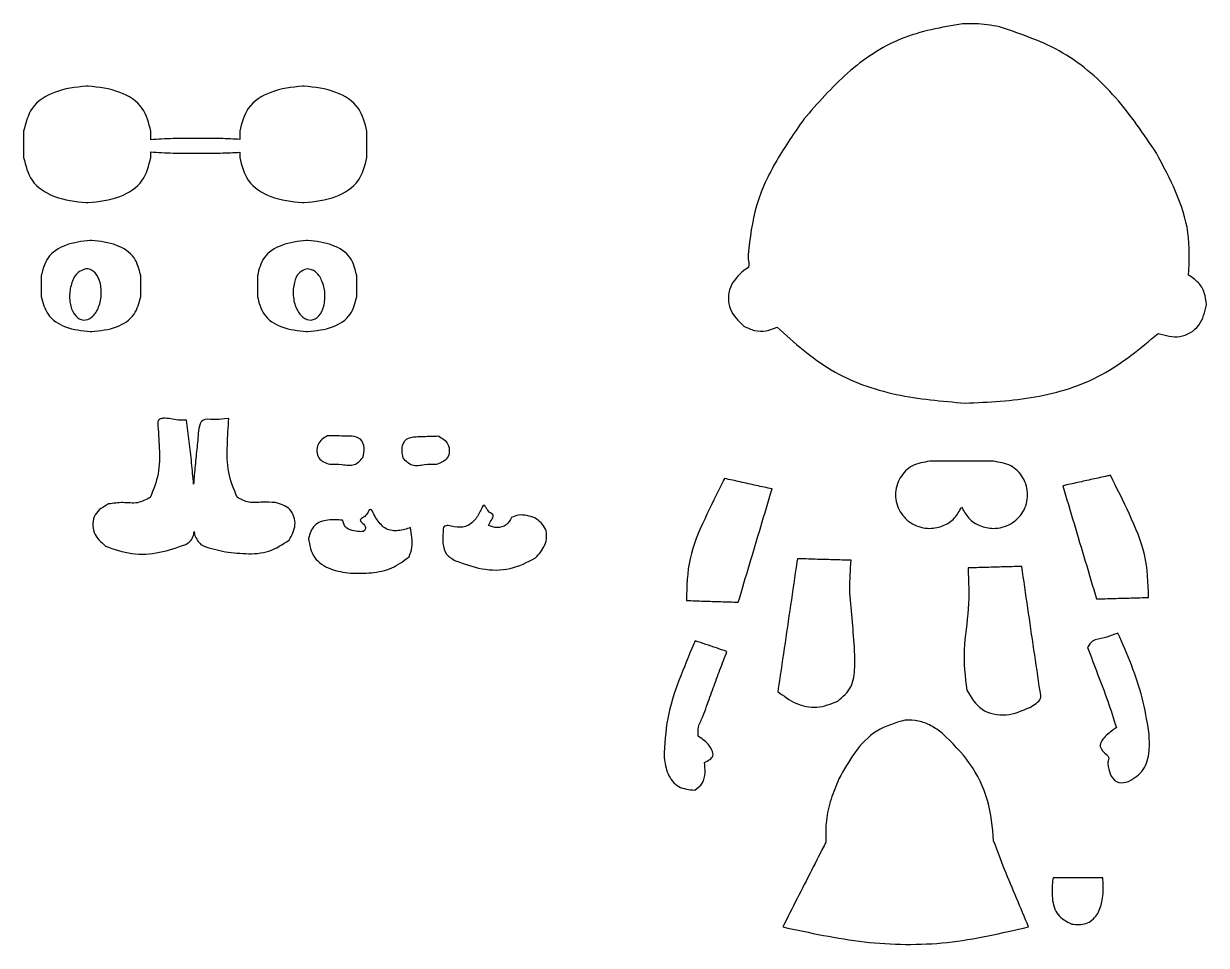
# Model space of a CAD drawing. Extents: x 10 to 590, y 56 to 798.
# Drawn here: x 63.9 to 563.3, y 56 to 445.2 of the extents above; entities that cross this region are included whole.
import ezdxf

# ---------------------------------------------------------------- set-up
doc = ezdxf.new("R2010")
doc.units = 0
doc.layers.add('Layer_1', color=7, linetype='CONTINUOUS')

msp = doc.modelspace()

# ---------------------------------------------------------------- linework, layer by layer
at = {"layer": 'Layer_1', "color": 7}
for points in [[(460.416453, 445.09206), (460.416493, 445.09206)], [(91.126429, 418.741828), (90.301429, 418.741828), (90.301429, 418.741828)], [(182.401437, 418.741828), (181.576437, 418.741828)], [(63.876429, 399.766828), (63.876429, 388.616828)], [(117.551437, 396.166828), (117.551437, 399.766828)], [(155.151437, 399.766828), (155.151437, 396.291828)], [(208.826437, 388.616828), (208.826437, 399.766828)], [(142.326437, 396.691828), (132.401437, 396.691828)], [(117.551437, 388.616828), (117.551437, 391.016828)], [(132.401437, 390.491828), (142.326437, 390.491828)], [(155.151437, 390.891828), (155.151437, 388.616828)], [(90.301429, 369.616828), (91.126429, 369.616828)], [(181.576437, 369.616828), (182.401437, 369.616828)], [(92.642677, 353.590796), (92.017677, 353.590796), (92.017677, 353.590796)], [(183.917685, 353.590796), (183.292685, 353.590796), (183.292685, 353.590796)], [(90.142677, 341.665796), (90.142677, 341.665796)], [(183.542685, 341.665796), (183.542685, 341.665796)], [(71.342673, 338.740796), (71.342673, 330.015796)], [(113.317685, 330.015796), (113.317685, 338.740796)], [(162.617685, 338.740796), (162.617685, 330.015796)], [(204.592685, 330.015796), (204.592685, 338.740796)], [(92.017677, 315.165796), (92.642677, 315.165796)], [(183.292685, 315.165796), (183.917685, 315.165796)], [(120.486461, 276.945628), (120.511421, 276.670628)], [(123.686421, 278.570628), (123.686461, 278.570628)], [(150.486421, 278.520628), (148.636421, 278.370628)], [(192.134205, 271.152068), (192.134205, 271.152068)], [(239.076469, 271.0885), (239.076469, 271.0885)], [(473.410061, 260.400444), (446.541125, 260.400444)], [(359.819261, 253.14598), (359.467893, 252.427276), (359.269261, 252.02098), (359.269261, 252.02098)], [(522.843909, 254.487228), (522.062597, 254.31534), (521.593909, 254.212228), (521.593909, 254.212228)], [(257.000453, 239.813804), (257.000453, 239.813772)], [(208.904253, 238.297524), (208.904253, 238.297524)], [(390.627901, 219.269836), (390.516709, 218.477604), (390.427901, 217.844836), (390.427901, 217.844836)], [(485.386541, 216.037348), (484.587037, 216.009268), (483.961541, 215.987348), (483.961541, 215.987348)], [(526.017645, 187.844956), (525.257325, 187.596124), (524.642645, 187.394956), (524.642645, 187.394956)], [(347.489309, 184.612468), (347.154061, 183.8861), (346.889309, 183.312468), (346.889309, 183.312468)], [(436.099101, 151.156324), (436.099101, 151.156364)], [(498.586421, 84.597612), (498.485421, 83.804012), (498.411421, 83.222612), (498.411421, 83.222612)]]:
    msp.add_lwpolyline(points, dxfattribs=at)
for points, knots in [([(460.416493, 445.09206), (451.546906, 443.570862), (433.772812, 440.522478), (410.973639, 425.04504), (399.213601, 411.552656), (393.332421, 404.805132)], [0, 0, 0, 0, 26.735076, 53.575413, 80.426351, 80.426351, 80.426351, 80.426351]), ([(475.966453, 443.86706), (474.255235, 444.165991), (470.833651, 444.763703), (465.629488, 445.188899), (462.154866, 445.124353), (460.416453, 445.09206)], [0, 0, 0, 0, 5.209972, 10.417349, 15.631343, 15.631343, 15.631343, 15.631343]), ([(542.291453, 390.46706), (536.860685, 398.531736), (526.004424, 414.653258), (503.711306, 434.474346), (485.201093, 440.740774), (475.966453, 443.86706)], [0, 0, 0, 0, 29.158982, 58.289656, 87.291778, 87.291778, 87.291778, 87.291778]), ([(90.301429, 418.741828), (85.788659, 418.270683), (77.408401, 417.395763), (66.512529, 410.502861), (64.71658, 403.188507), (63.876429, 399.766828)], [0, 0, 0, 0, 13.603189, 25.261262, 35.508764, 35.508764, 35.508764, 35.508764]), ([(117.551437, 399.766828), (116.711284, 403.188507), (114.91533, 410.502863), (104.019455, 417.39576), (95.639196, 418.270682), (91.126429, 418.741828)], [0, 0, 0, 0, 10.247503, 21.905583, 35.508767, 35.508767, 35.508767, 35.508767]), ([(181.576437, 418.741828), (177.063667, 418.270683), (168.683408, 417.395763), (157.787536, 410.502861), (155.991587, 403.188507), (155.151437, 399.766828)], [0, 0, 0, 0, 13.60319, 25.261263, 35.508764, 35.508764, 35.508764, 35.508764]), ([(208.826437, 399.766828), (207.986284, 403.188507), (206.190333, 410.502862), (195.294461, 417.395761), (186.914203, 418.270683), (182.401437, 418.741828)], [0, 0, 0, 0, 10.247503, 21.905579, 35.508762, 35.508762, 35.508762, 35.508762]), ([(393.332421, 404.805132), (389.36368, 399.100064), (381.419039, 387.679635), (372.303734, 368.579242), (370.627656, 354.694135), (369.791485, 347.76706)], [0, 0, 0, 0, 20.863933, 41.765512, 62.574103, 62.574103, 62.574103, 62.574103]), ([(132.401437, 396.691828), (130.613131, 396.679834), (127.162957, 396.656695), (122.210469, 396.488597), (119.051944, 396.270458), (117.551437, 396.166828)], [0, 0, 0, 0, 5.364954, 10.350588, 14.862591, 14.862591, 14.862591, 14.862591]), ([(155.151437, 396.291828), (153.826301, 396.36901), (151.074272, 396.5293), (146.797973, 396.663849), (143.847567, 396.68231), (142.326437, 396.691828)], [0, 0, 0, 0, 3.982036, 8.269852, 12.833232, 12.833232, 12.833232, 12.833232]), ([(117.551437, 391.016828), (119.051943, 390.913196), (122.210464, 390.695054), (127.162952, 390.526959), (130.613126, 390.503821), (132.401437, 390.491828)], [0, 0, 0, 0, 4.512001, 9.497623, 14.862591, 14.862591, 14.862591, 14.862591]), ([(142.326437, 390.491828), (143.847567, 390.501346), (146.797973, 390.519807), (151.074272, 390.654356), (153.826301, 390.814646), (155.151437, 390.891828)], [0, 0, 0, 0, 4.56338, 8.851196, 12.833232, 12.833232, 12.833232, 12.833232]), ([(555.816453, 339.01706), (556.114595, 345.05006), (556.712958, 357.158079), (550.73602, 374.529322), (545.104157, 385.158541), (542.291453, 390.46706)], [0, 0, 0, 0, 17.968637, 36.062418, 54.114771, 54.114771, 54.114771, 54.114771]), ([(63.876429, 388.616828), (64.716691, 385.193433), (66.512885, 377.875369), (77.404679, 370.967998), (85.78805, 370.089687), (90.301429, 369.616828)], [0, 0, 0, 0, 10.253567, 21.918665, 35.523086, 35.523086, 35.523086, 35.523086]), ([(91.126429, 369.616828), (95.639805, 370.089688), (104.023176, 370.968001), (114.914974, 377.875367), (116.711173, 385.193432), (117.551437, 388.616828)], [0, 0, 0, 0, 13.604417, 25.26952, 35.52309, 35.52309, 35.52309, 35.52309]), ([(155.151437, 388.616828), (155.991698, 385.193433), (157.787892, 377.875369), (168.679687, 370.967998), (177.063058, 370.089687), (181.576437, 369.616828)], [0, 0, 0, 0, 10.253567, 21.918665, 35.523087, 35.523087, 35.523087, 35.523087]), ([(182.401437, 369.616828), (186.914813, 370.089687), (195.298182, 370.968), (206.189976, 377.875368), (207.986174, 385.193432), (208.826437, 388.616828)], [0, 0, 0, 0, 13.604414, 25.269515, 35.523084, 35.523084, 35.523084, 35.523084]), ([(92.017677, 353.590796), (88.48786, 353.221215), (81.931145, 352.53471), (73.40815, 347.13999), (72.00086, 341.417293), (71.342673, 338.740796)], [0, 0, 0, 0, 10.640415, 19.764816, 27.78183, 27.78183, 27.78183, 27.78183]), ([(113.317685, 338.740796), (112.659496, 341.417293), (111.252203, 347.139992), (102.729205, 352.534708), (96.172491, 353.221214), (92.642677, 353.590796)], [0, 0, 0, 0, 8.017016, 17.141422, 27.781831, 27.781831, 27.781831, 27.781831]), ([(183.292685, 353.590796), (179.762868, 353.221215), (173.206154, 352.53471), (164.68316, 347.13999), (163.275871, 341.417293), (162.617685, 338.740796)], [0, 0, 0, 0, 10.640414, 19.764814, 27.781828, 27.781828, 27.781828, 27.781828]), ([(204.592685, 338.740796), (203.934497, 341.417293), (202.527205, 347.139991), (194.004211, 352.534708), (187.447498, 353.221214), (183.917685, 353.590796)], [0, 0, 0, 0, 8.017015, 17.141418, 27.781825, 27.781825, 27.781825, 27.781825]), ([(369.791485, 347.76706), (369.809849, 346.874618), (369.84503, 345.164922), (370.521305, 342.243966), (368.857314, 341.420696), (368.041485, 341.01706)], [0, 0, 0, 0, 2.762027, 5.291354, 7.724261, 7.724261, 7.724261, 7.724261]), ([(90.142677, 341.665796), (90.217543, 341.67093), (90.366775, 341.681163), (90.592151, 341.679838), (91.968779, 341.608633), (94.635527, 339.942608), (96.496577, 335.585157), (96.910221, 330.295444), (95.673621, 325.137517), (93.159168, 321.137302), (89.066077, 319.4111), (85.294806, 321.767794), (83.440889, 326.116241), (83.03158, 331.32307), (84.189666, 336.241472), (86.452954, 340.327179), (89.002662, 341.252203), (90.142677, 341.665796)], [0, 0, 0, 0, 0.225053, 0.4486, 0.67569, 4.357431, 8.93054, 14.484762, 20.032143, 24.593213, 28.270885, 31.952626, 36.525735, 42.079957, 47.311043, 51.68731, 55.226384, 55.226384, 55.226384, 55.226384]), ([(183.542685, 341.665796), (184.786564, 341.393076), (187.572946, 340.782163), (190.124344, 336.495533), (191.360303, 331.434405), (190.944871, 326.115536), (189.090549, 321.767729), (185.317144, 319.410491), (181.220371, 321.138779), (178.692558, 325.128939), (177.446481, 330.317253), (177.872039, 335.508832), (179.702756, 340.153366), (182.358291, 341.1993), (183.542685, 341.665796)], [0, 0, 0, 0, 3.683795, 8.251972, 13.800919, 19.355141, 23.92825, 27.609991, 31.293786, 35.861964, 41.410911, 46.965132, 51.538241, 55.219983, 55.219983, 55.219983, 55.219983]), ([(368.041485, 341.01706), (365.76293, 338.838721), (361.207013, 334.483183), (361.186113, 323.973303), (365.772395, 319.63638), (368.066445, 317.46706)], [0, 0, 0, 0, 9.18116, 18.357513, 27.541142, 27.541142, 27.541142, 27.541142]), ([(563.341453, 326.51706), (563.176113, 328.222187), (562.845638, 331.63035), (560.103133, 336.194537), (557.245102, 338.076379), (555.816453, 339.01706)], [0, 0, 0, 0, 5.099172, 10.192088, 15.2824, 15.2824, 15.2824, 15.2824]), ([(71.342673, 330.015796), (72.00086, 327.339299), (73.40815, 321.616601), (81.931145, 316.221881), (88.48786, 315.535377), (92.017677, 315.165796)], [0, 0, 0, 0, 8.017014, 17.141415, 27.78183, 27.78183, 27.78183, 27.78183]), ([(92.642677, 315.165796), (96.172491, 315.535377), (102.729205, 316.221884), (111.252203, 321.6166), (112.659496, 327.339299), (113.317685, 330.015796)], [0, 0, 0, 0, 10.640409, 19.764815, 27.781831, 27.781831, 27.781831, 27.781831]), ([(162.617685, 330.015796), (163.275871, 327.339299), (164.68316, 321.616602), (173.206154, 316.221881), (179.762868, 315.535376), (183.292685, 315.165796)], [0, 0, 0, 0, 8.017014, 17.141414, 27.781828, 27.781828, 27.781828, 27.781828]), ([(183.917685, 315.165796), (187.447498, 315.535377), (194.004211, 316.221883), (202.527205, 321.616601), (203.934497, 327.339299), (204.592685, 330.015796)], [0, 0, 0, 0, 10.640407, 19.76481, 27.781825, 27.781825, 27.781825, 27.781825]), ([(543.041453, 314.41706), (546.095676, 313.529464), (552.201694, 311.75498), (561.320865, 317.192382), (562.667645, 323.407549), (563.341453, 326.51706)], [0, 0, 0, 0, 9.249139, 18.49092, 27.744172, 27.744172, 27.744172, 27.744172]), ([(368.066445, 317.46706), (369.53301, 316.749657), (372.467271, 315.314297), (377.528004, 315.175651), (380.538002, 316.437025), (382.041445, 317.06706)], [0, 0, 0, 0, 4.862143, 9.728036, 14.583881, 14.583881, 14.583881, 14.583881]), ([(382.041445, 317.06706), (389.318783, 310.50011), (403.913387, 297.330182), (432.237977, 287.399176), (451.737947, 285.786418), (461.491357, 284.979756)], [0, 0, 0, 0, 29.165578, 58.491174, 87.837379, 87.837379, 87.837379, 87.837379]), ([(461.491357, 284.979756), (471.387726, 285.418231), (491.163812, 286.294443), (520.166885, 295.302284), (535.427236, 308.054359), (543.041453, 314.41706)], [0, 0, 0, 0, 29.701077, 59.352178, 88.879501, 88.879501, 88.879501, 88.879501]), ([(120.511421, 276.670628), (120.764117, 273.107833), (121.270505, 265.968228), (121.332992, 255.1053), (118.658888, 248.441287), (117.336421, 245.145628)], [0, 0, 0, 0, 10.744989, 21.532249, 32.086705, 32.086705, 32.086705, 32.086705]), ([(123.686461, 278.570628), (123.18375, 278.569785), (122.278543, 278.568267), (120.939072, 278.101732), (120.635317, 277.325851), (120.486461, 276.945628)], [0, 0, 0, 0, 1.521868, 2.74036, 3.91132, 3.91132, 3.91132, 3.91132]), ([(132.636421, 277.770628), (131.737051, 277.727538), (129.758945, 277.632766), (126.805632, 278.274392), (124.710683, 278.473352), (123.686421, 278.570628)], [0, 0, 0, 0, 2.690493, 5.917568, 9.004719, 9.004719, 9.004719, 9.004719]), ([(135.636421, 250.745628), (135.384057, 253.759455), (134.879406, 259.786186), (133.825864, 268.790983), (133.032647, 274.779334), (132.636421, 277.770628)], [0, 0, 0, 0, 9.072566, 18.142357, 27.194711, 27.194711, 27.194711, 27.194711]), ([(148.636421, 278.370628), (147.167786, 278.165154), (144.243696, 277.756049), (139.072168, 278.635334), (138.204798, 275.598102), (137.811421, 274.220628)], [0, 0, 0, 0, 4.605274, 9.169222, 12.956956, 12.956956, 12.956956, 12.956956]), ([(154.061421, 245.195628), (152.627224, 248.681044), (149.734267, 255.711573), (149.826188, 267.205828), (150.26652, 274.752059), (150.486421, 278.520628)], [0, 0, 0, 0, 11.194566, 22.580862, 33.939745, 33.939745, 33.939745, 33.939745]), ([(137.811421, 274.220628), (137.576814, 271.621482), (137.106342, 266.409231), (136.256056, 258.595977), (135.843008, 253.362947), (135.636421, 250.745628)], [0, 0, 0, 0, 7.829053, 15.700155, 23.576094, 23.576094, 23.576094, 23.576094]), ([(192.134205, 271.152068), (190.556622, 270.154857), (187.274233, 268.080014), (187.629569, 261.071922), (191.366901, 259.776572), (193.152421, 259.157716)], [0, 0, 0, 0, 5.328052, 11.085788, 16.352972, 16.352972, 16.352972, 16.352972]), ([(202.433101, 270.999364), (201.288698, 271.016638), (198.999692, 271.051189), (195.567225, 271.13576), (193.27834, 271.146633), (192.134205, 271.152068)], [0, 0, 0, 0, 3.433598, 6.867796, 10.300154, 10.300154, 10.300154, 10.300154]), ([(207.178829, 262.016156), (207.463277, 263.332901), (208.025423, 265.935136), (206.563657, 270.280028), (203.80091, 270.76116), (202.433101, 270.999364)], [0, 0, 0, 0, 4.059241, 8.022131, 11.907955, 11.907955, 11.907955, 11.907955]), ([(224.190133, 261.696876), (223.860708, 263.108026), (223.215924, 265.870078), (225.119028, 270.41445), (228.090635, 270.662767), (229.581213, 270.787324)], [0, 0, 0, 0, 4.334844, 8.484611, 12.661131, 12.661131, 12.661131, 12.661131]), ([(229.581213, 270.787324), (230.63631, 270.820964), (232.746708, 270.888251), (235.91069, 271.023381), (238.021403, 271.066798), (239.076469, 271.0885)], [0, 0, 0, 0, 3.166897, 6.334407, 9.500173, 9.500173, 9.500173, 9.500173]), ([(239.076469, 271.0885), (240.666991, 270.119344), (243.98036, 268.100403), (243.755823, 261.087097), (240.038497, 259.727677), (238.263325, 259.0785)], [0, 0, 0, 0, 5.319772, 11.082122, 16.34904, 16.34904, 16.34904, 16.34904]), ([(193.152421, 259.157716), (194.821983, 259.184273), (198.217382, 259.238281), (203.651637, 258.113706), (206.044082, 260.760683), (207.178829, 262.016156)], [0, 0, 0, 0, 5.089952, 10.351464, 15.098617, 15.098617, 15.098617, 15.098617]), ([(238.263325, 259.0785), (236.594879, 259.075494), (233.201873, 259.069382), (227.789507, 257.856154), (225.349169, 260.460123), (224.190133, 261.696876)], [0, 0, 0, 0, 5.085701, 10.342453, 15.097592, 15.097592, 15.097592, 15.097592]), ([(446.541125, 260.400444), (443.998179, 260.014217), (439.008855, 259.256431), (433.471312, 253.637963), (431.403514, 246.251798), (433.471912, 238.791575), (439.005399, 233.401064), (445.986564, 231.571998), (452.316486, 232.869806), (457.257914, 236.08082), (459.071618, 239.390783), (459.975589, 241.040508)], [0, 0, 0, 0, 7.543375, 14.800292, 22.213873, 29.624241, 36.876853, 44.41938, 50.260132, 55.86705, 61.438461, 61.438461, 61.438461, 61.438461]), ([(459.975589, 241.040508), (460.879131, 239.390345), (462.69185, 236.079729), (467.634148, 232.869017), (473.965519, 231.572129), (480.948864, 233.401733), (486.488094, 238.789687), (488.562257, 246.251793), (486.488683, 253.639858), (480.945452, 259.255815), (475.953911, 260.014032), (473.410061, 260.400444)], [0, 0, 0, 0, 5.571782, 11.178307, 17.019963, 24.565688, 31.82269, 39.233938, 46.648401, 53.909705, 61.456277, 61.456277, 61.456277, 61.456277]), ([(359.269261, 252.02098), (356.631646, 246.724793), (351.351169, 236.121885), (344.219926, 219.542248), (343.902515, 207.583392), (343.744261, 201.62098)], [0, 0, 0, 0, 17.7974, 35.6302, 53.361794, 53.361794, 53.361794, 53.361794]), ([(379.944269, 248.72098), (377.706532, 249.205135), (373.231022, 250.173453), (366.527281, 251.669358), (362.055265, 252.653773), (359.819261, 253.14598)], [0, 0, 0, 0, 6.86852, 13.737156, 20.605769, 20.605769, 20.605769, 20.605769]), ([(521.593909, 254.212228), (519.494098, 253.750215), (515.294467, 252.826188), (508.998755, 251.42331), (504.795513, 250.515919), (502.693909, 250.062228)], [0, 0, 0, 0, 6.450114, 12.900254, 19.350288, 19.350288, 19.350288, 19.350288]), ([(502.693909, 250.062228), (504.282685, 244.754694), (507.46024, 234.139622), (512.212551, 218.212822), (515.383456, 207.595759), (516.968909, 202.287228)], [0, 0, 0, 0, 16.620682, 33.24138, 49.862074, 49.862074, 49.862074, 49.862074]), ([(538.968909, 202.937228), (538.754528, 209.036469), (538.324739, 221.264176), (530.940448, 238.192264), (525.543578, 249.053917), (522.843909, 254.487228)], [0, 0, 0, 0, 18.145702, 36.378351, 54.627691, 54.627691, 54.627691, 54.627691]), ([(117.336421, 245.145628), (115.578359, 244.199433), (111.957406, 242.250625), (105.778074, 243.277165), (101.751734, 242.670512), (99.761413, 242.370628)], [0, 0, 0, 0, 5.828427, 12.004387, 18.041733, 18.041733, 18.041733, 18.041733]), ([(170.211421, 242.970628), (168.367511, 243.093897), (164.647291, 243.3426), (158.965919, 242.469476), (155.665523, 244.303992), (154.061421, 245.195628)], [0, 0, 0, 0, 5.565206, 11.228198, 16.583413, 16.583413, 16.583413, 16.583413]), ([(365.669269, 200.92098), (367.252003, 206.233093), (370.417476, 216.857331), (375.176959, 232.790324), (378.355166, 243.410764), (379.944269, 248.72098)], [0, 0, 0, 0, 16.628661, 33.257357, 49.886031, 49.886031, 49.886031, 49.886031]), ([(99.761413, 242.370628), (97.515831, 241.127094), (92.967851, 238.608564), (92.692962, 229.749967), (96.491584, 226.327715), (98.386413, 224.620628)], [0, 0, 0, 0, 7.273557, 14.731144, 22.153611, 22.153611, 22.153611, 22.153611]), ([(175.961421, 227.120628), (177.118298, 229.163572), (179.424532, 233.236182), (177.046868, 240.896166), (172.485584, 242.280451), (170.211421, 242.970628)], [0, 0, 0, 0, 6.860759, 13.676924, 20.454476, 20.454476, 20.454476, 20.454476]), ([(213.229253, 235.622524), (212.739297, 236.314872), (211.819974, 237.613951), (210.544614, 241.109386), (209.444358, 239.223357), (208.904253, 238.297524)], [0, 0, 0, 0, 2.80212, 5.257723, 7.625448, 7.625448, 7.625448, 7.625448]), ([(257.000453, 239.813772), (256.231567, 238.374389), (254.716865, 235.53881), (250.646853, 232.263831), (247.343621, 232.546182), (245.675453, 232.688772)], [0, 0, 0, 0, 4.904184, 9.661225, 14.514577, 14.514577, 14.514577, 14.514577]), ([(260.475453, 238.888804), (260.071096, 239.448159), (259.409874, 240.36284), (258.042867, 242.667823), (257.402523, 240.914631), (257.000453, 239.813804)], [0, 0, 0, 0, 2.252078, 3.68269, 6.096758, 6.096758, 6.096758, 6.096758]), ([(198.504253, 235.547524), (196.47108, 235.714521), (192.435915, 236.045954), (186.025853, 233.897095), (184.774122, 229.851143), (184.154245, 227.847524)], [0, 0, 0, 0, 6.169877, 12.245136, 18.205239, 18.205239, 18.205239, 18.205239]), ([(205.704253, 230.722524), (204.658778, 230.809553), (202.56708, 230.983673), (199.480697, 232.452785), (198.82712, 234.524231), (198.504253, 235.547524)], [0, 0, 0, 0, 3.166148, 6.334568, 9.427841, 9.427841, 9.427841, 9.427841]), ([(208.904253, 238.297524), (208.509579, 237.764844), (207.780063, 236.780238), (205.381544, 235.838036), (206.519119, 234.754738), (207.104253, 234.197524)], [0, 0, 0, 0, 2.078018, 3.841012, 5.70833, 5.70833, 5.70833, 5.70833]), ([(227.304253, 232.397524), (225.612968, 231.852218), (222.275449, 230.776133), (216.560517, 231.312443), (214.34256, 234.182096), (213.229253, 235.622524)], [0, 0, 0, 0, 5.349411, 10.556331, 15.804057, 15.804057, 15.804057, 15.804057]), ([(260.225453, 233.288804), (260.57831, 234.019223), (261.215937, 235.339119), (262.84244, 237.704953), (261.282288, 238.485265), (260.475453, 238.888804)], [0, 0, 0, 0, 2.574089, 4.651481, 6.876456, 6.876456, 6.876456, 6.876456]), ([(269.951909, 236.607852), (269.313037, 235.482319), (267.988602, 233.148994), (263.858149, 231.984991), (261.400356, 232.867119), (260.225453, 233.288804)], [0, 0, 0, 0, 3.770197, 7.815936, 11.52113, 11.52113, 11.52113, 11.52113]), ([(279.775453, 236.563772), (278.663293, 236.900506), (276.415787, 237.580995), (272.93387, 237.965657), (270.892073, 237.035946), (269.951909, 236.607852)], [0, 0, 0, 0, 3.502034, 7.077083, 10.128133, 10.128133, 10.128133, 10.128133]), ([(280.050453, 219.588772), (281.565369, 221.26259), (284.594159, 224.609075), (285.268943, 232.27017), (281.589253, 235.146142), (279.775453, 236.563772)], [0, 0, 0, 0, 6.721691, 13.438758, 19.968304, 19.968304, 19.968304, 19.968304]), ([(132.386421, 225.320628), (133.057778, 225.722976), (134.360674, 226.503808), (135.490456, 228.561252), (135.768768, 230.021934), (135.911421, 230.770628)], [0, 0, 0, 0, 2.310611, 4.484176, 6.769797, 6.769797, 6.769797, 6.769797]), ([(135.911421, 230.770628), (135.935131, 230.575974), (135.982511, 230.186996), (136.053696, 229.603148), (136.108821, 229.214977), (136.136421, 229.020628)], [0, 0, 0, 0, 0.588281, 1.175568, 1.76445, 1.76445, 1.76445, 1.76445]), ([(207.104253, 234.197524), (207.651266, 233.667345), (208.580673, 232.766544), (207.804227, 230.576813), (206.478859, 230.668776), (205.704253, 230.722524)], [0, 0, 0, 0, 2.100851, 3.569459, 5.634955, 5.634955, 5.634955, 5.634955]), ([(226.654253, 220.097524), (227.139981, 221.401186), (228.119507, 224.030167), (227.863115, 228.265584), (227.490219, 231.022585), (227.304253, 232.397524)], [0, 0, 0, 0, 4.128674, 8.325937, 12.501564, 12.501564, 12.501564, 12.501564]), ([(241.025453, 230.513772), (240.908553, 228.921295), (240.678099, 225.781908), (241.967239, 220.819467), (244.817035, 219.21886), (246.250453, 218.413772)], [0, 0, 0, 0, 4.822156, 9.506333, 14.246863, 14.246863, 14.246863, 14.246863]), ([(245.675453, 232.688772), (244.889048, 232.959313), (243.550439, 233.419825), (240.884536, 233.083353), (240.974379, 231.445093), (241.025453, 230.513772)], [0, 0, 0, 0, 2.559334, 4.356468, 6.724014, 6.724014, 6.724014, 6.724014]), ([(98.386413, 224.620628), (102.05572, 223.312257), (109.439844, 220.679287), (121.381943, 221.444612), (128.730232, 224.032839), (132.386421, 225.320628)], [0, 0, 0, 0, 11.58883, 23.321398, 34.939847, 34.939847, 34.939847, 34.939847]), ([(136.136421, 229.020628), (136.879541, 227.620462), (138.410503, 224.735865), (143.301801, 223.566209), (146.348718, 222.78398), (147.861421, 222.395628)], [0, 0, 0, 0, 4.544323, 9.362132, 14.112387, 14.112387, 14.112387, 14.112387]), ([(147.861421, 222.395628), (151.102011, 221.970055), (157.592743, 221.117656), (167.701324, 221.671412), (173.227735, 225.317205), (175.961421, 227.120628)], [0, 0, 0, 0, 9.842846, 19.714702, 29.377861, 29.377861, 29.377861, 29.377861]), ([(184.154245, 227.847524), (184.65996, 224.99653), (185.676777, 219.264178), (193.490614, 214.342367), (199.071183, 213.547494), (201.879253, 213.147524)], [0, 0, 0, 0, 8.340023, 16.768875, 25.305863, 25.305863, 25.305863, 25.305863]), ([(201.879253, 213.147524), (204.817134, 213.115204), (210.704607, 213.050436), (219.563137, 214.804645), (224.306099, 218.344838), (226.654253, 220.097524)], [0, 0, 0, 0, 8.82937, 17.693936, 26.385811, 26.385811, 26.385811, 26.385811]), ([(246.250453, 218.413772), (249.925547, 217.079169), (257.306334, 214.398853), (269.492066, 214.215904), (276.54658, 217.805749), (280.050453, 219.588772)], [0, 0, 0, 0, 11.710864, 23.519233, 35.172062, 35.172062, 35.172062, 35.172062]), ([(390.427901, 217.844836), (389.534303, 211.778029), (387.747105, 199.644401), (385.081647, 181.441765), (383.279146, 169.310455), (382.377901, 163.244836)], [0, 0, 0, 0, 18.396794, 36.793626, 55.190248, 55.190248, 55.190248, 55.190248]), ([(413.327909, 218.594836), (410.805664, 218.669133), (405.761171, 218.817727), (398.194275, 219.035136), (393.150023, 219.191603), (390.627901, 219.269836)], [0, 0, 0, 0, 7.570018, 15.140043, 22.710046, 22.710046, 22.710046, 22.710046]), ([(414.721997, 181.992788), (414.415484, 186.057196), (413.802289, 194.188261), (412.426031, 206.377261), (413.0275, 214.525258), (413.327909, 218.594836)], [0, 0, 0, 0, 12.233829, 24.474424, 36.688487, 36.688487, 36.688487, 36.688487]), ([(462.686541, 215.362348), (462.961745, 209.607679), (463.51386, 198.062696), (460.146901, 180.958546), (461.49255, 169.4726), (462.161541, 163.762348)], [0, 0, 0, 0, 17.236996, 34.580757, 51.728003, 51.728003, 51.728003, 51.728003]), ([(483.961541, 215.987348), (481.597653, 215.917866), (476.869878, 215.778904), (469.778234, 215.569819), (465.050438, 215.431505), (462.686541, 215.362348)], [0, 0, 0, 0, 7.094725, 14.189451, 21.284178, 21.284178, 21.284178, 21.284178]), ([(493.113309, 163.286948), (492.254342, 169.148043), (490.536409, 180.870233), (487.951731, 198.452369), (486.241603, 210.175692), (485.386541, 216.037348)], [0, 0, 0, 0, 17.771109, 35.542221, 53.313299, 53.313299, 53.313299, 53.313299]), ([(343.744261, 201.62098), (346.180334, 201.54187), (351.052487, 201.38365), (358.361378, 201.167821), (363.233312, 201.00326), (365.669269, 200.92098)], [0, 0, 0, 0, 7.31207, 14.624161, 21.93619, 21.93619, 21.93619, 21.93619]), ([(516.968909, 202.287228), (519.41348, 202.354666), (524.302646, 202.489544), (531.635802, 202.712448), (536.524542, 202.862301), (538.968909, 202.937228)], [0, 0, 0, 0, 7.336502, 14.673069, 22.009613, 22.009613, 22.009613, 22.009613]), ([(524.642645, 187.394956), (523.214278, 186.786338), (520.24691, 185.521961), (515.3716, 185.383898), (513.83606, 182.845758), (513.220237, 181.827844)], [0, 0, 0, 0, 4.701199, 9.766529, 13.158175, 13.158175, 13.158175, 13.158175]), ([(539.067645, 146.244956), (538.254803, 151.038974), (536.627196, 160.638354), (531.869467, 174.481694), (527.967636, 183.391941), (526.017645, 187.844956)], [0, 0, 0, 0, 14.565775, 29.166011, 43.752431, 43.752431, 43.752431, 43.752431]), ([(346.889309, 183.312468), (344.737639, 178.194407), (340.429067, 167.945841), (335.118696, 151.994956), (334.598578, 140.845335), (334.339309, 135.287468)], [0, 0, 0, 0, 16.676097, 33.392744, 50.008086, 50.008086, 50.008086, 50.008086]), ([(360.864317, 180.087468), (359.380571, 180.597183), (356.413054, 181.616622), (351.953673, 183.121997), (348.977422, 184.115647), (347.489309, 184.612468)], [0, 0, 0, 0, 4.706562, 9.413209, 14.119781, 14.119781, 14.119781, 14.119781]), ([(352.269645, 156.9805), (353.215958, 159.551396), (355.108575, 164.693159), (357.924225, 172.413928), (359.884355, 177.529802), (360.864317, 180.087468)], [0, 0, 0, 0, 8.218618, 16.437139, 24.653919, 24.653919, 24.653919, 24.653919]), ([(407.652909, 159.119836), (409.807074, 160.969168), (414.18943, 164.731385), (415.022804, 173.605999), (414.822224, 179.19834), (414.721997, 181.992788)], [0, 0, 0, 0, 8.209561, 16.701239, 25.182462, 25.182462, 25.182462, 25.182462]), ([(513.220237, 181.827844), (514.616557, 178.057873), (517.416386, 170.498523), (521.753067, 159.324514), (524.1583, 151.733027), (525.342645, 147.994956)], [0, 0, 0, 0, 12.061358, 24.184804, 35.945363, 35.945363, 35.945363, 35.945363]), ([(382.377901, 163.244836), (384.807747, 161.382669), (389.636706, 157.681889), (399.068014, 155.733612), (404.78237, 157.987581), (407.652909, 159.119836)], [0, 0, 0, 0, 9.133149, 18.150783, 27.253143, 27.253143, 27.253143, 27.253143]), ([(462.161541, 163.762348), (463.990286, 160.721411), (467.689403, 154.570322), (479.102076, 152.278491), (485.56272, 155.102957), (488.786541, 156.512348)], [0, 0, 0, 0, 10.262066, 20.757711, 31.211199, 31.211199, 31.211199, 31.211199]), ([(488.786541, 156.512348), (489.649646, 157.044578), (491.305534, 158.065673), (493.952676, 160.165493), (493.397152, 162.231385), (493.113309, 163.286948)], [0, 0, 0, 0, 3.121978, 5.989587, 8.985584, 8.985584, 8.985584, 8.985584]), ([(348.764317, 144.337468), (348.679445, 145.655418), (348.489193, 148.609824), (350.898635, 152.527925), (351.819749, 155.519391), (352.269645, 156.9805)], [0, 0, 0, 0, 3.877131, 8.691233, 13.287495, 13.287495, 13.287495, 13.287495]), ([(436.099101, 151.156364), (431.928321, 149.937937), (423.527248, 147.483697), (414.44467, 137.599589), (410.262665, 130.051171), (408.174101, 126.281364)], [0, 0, 0, 0, 12.81381, 25.810461, 38.776832, 38.776832, 38.776832, 38.776832]), ([(451.824101, 145.656324), (450.276851, 146.746448), (447.186249, 148.923949), (441.809836, 151.077913), (438.004162, 151.130167), (436.099101, 151.156324)], [0, 0, 0, 0, 5.676285, 11.338268, 17.013509, 17.013509, 17.013509, 17.013509]), ([(473.524101, 100.131324), (472.998557, 105.910765), (471.946713, 117.47798), (464.155656, 133.465363), (455.926465, 141.600731), (451.824101, 145.656324)], [0, 0, 0, 0, 17.314338, 34.653642, 51.890172, 51.890172, 51.890172, 51.890172]), ([(525.342645, 147.994956), (523.962873, 147.032865), (521.175554, 145.089316), (517.158473, 140.108734), (519.989293, 137.636415), (521.267645, 136.519956)], [0, 0, 0, 0, 5.285985, 10.678379, 15.11865, 15.11865, 15.11865, 15.11865]), ([(530.517645, 125.194956), (532.860244, 126.6574), (537.600415, 129.616606), (539.570506, 138.124738), (539.235558, 143.533488), (539.067645, 146.244956)], [0, 0, 0, 0, 7.982965, 16.153254, 24.366509, 24.366509, 24.366509, 24.366509]), ([(351.364317, 133.262468), (352.950329, 134.046807), (356.397154, 135.751383), (352.996935, 141.487155), (350.180042, 143.384096), (348.764317, 144.337468)], [0, 0, 0, 0, 4.517482, 9.817688, 15.172959, 15.172959, 15.172959, 15.172959]), ([(334.339309, 135.287468), (334.690508, 132.962836), (335.391554, 128.32252), (340.096089, 122.223403), (344.889309, 121.798168), (347.264309, 121.587468)], [0, 0, 0, 0, 7.037564, 14.048038, 20.933217, 20.933217, 20.933217, 20.933217]), ([(521.267645, 136.519956), (521.612159, 136.208782), (522.522317, 135.386707), (521.504698, 133.477107), (521.783646, 132.15504), (521.917645, 131.519956)], [0, 0, 0, 0, 1.279096, 3.379188, 5.320626, 5.320626, 5.320626, 5.320626]), ([(347.264309, 121.587468), (348.477235, 122.465645), (350.937343, 124.246801), (351.910683, 128.879087), (351.545677, 131.807453), (351.364317, 133.262468)], [0, 0, 0, 0, 4.352452, 8.827822, 13.247491, 13.247491, 13.247491, 13.247491]), ([(521.917645, 131.519956), (522.191459, 130.117537), (522.729164, 127.363525), (526.259583, 124.129377), (529.090289, 124.837761), (530.517645, 125.194956)], [0, 0, 0, 0, 4.253695, 8.35323, 12.522887, 12.522887, 12.522887, 12.522887]), ([(408.174101, 126.281364), (406.982901, 123.465329), (404.59826, 117.827958), (402.511194, 108.792976), (402.603125, 102.651993), (402.649093, 99.581364)], [0, 0, 0, 0, 9.168311, 18.353885, 27.54028, 27.54028, 27.54028, 27.54028]), ([(488.224101, 63.856324), (486.571373, 67.886902), (483.263756, 75.953334), (478.055798, 87.920943), (475.030925, 96.071277), (473.524101, 100.131324)], [0, 0, 0, 0, 13.069013, 26.155131, 39.144496, 39.144496, 39.144496, 39.144496]), ([(402.649093, 99.581364), (400.62901, 95.609462), (396.588843, 87.665654), (390.517501, 75.755599), (386.488559, 67.806103), (384.474093, 63.831364)], [0, 0, 0, 0, 13.368271, 26.736555, 40.104784, 40.104784, 40.104784, 40.104784]), ([(498.411421, 83.222612), (498.239598, 80.814334), (497.89609, 75.999722), (499.897156, 68.398242), (504.347906, 66.135328), (506.536421, 65.022612)], [0, 0, 0, 0, 7.302819, 14.59974, 21.65887, 21.65887, 21.65887, 21.65887]), ([(519.261421, 74.447612), (519.445568, 75.565046), (519.814052, 77.801074), (519.838807, 81.209021), (519.670574, 83.467757), (519.586421, 84.597612)], [0, 0, 0, 0, 3.392968, 6.789455, 10.188867, 10.188867, 10.188867, 10.188867]), ([(506.536421, 65.022612), (508.567921, 64.859803), (512.598624, 64.536773), (517.68502, 68.651019), (518.732178, 72.50153), (519.261421, 74.447612)], [0, 0, 0, 0, 5.935028, 11.775694, 17.744104, 17.744104, 17.744104, 17.744104]), ([(384.474093, 63.831364), (395.885109, 61.35098), (418.704587, 56.390766), (454.080647, 55.877625), (476.846064, 61.197485), (488.224101, 63.856324)], [0, 0, 0, 0, 34.995323, 69.982816, 104.941594, 104.941594, 104.941594, 104.941594])]:
    msp.add_open_spline(points, degree=3, knots=knots, dxfattribs=at)
msp.add_open_spline([(519.586421, 84.597612), (517.253087, 84.597612), (512.586421, 84.597612), (505.586421, 84.597612), (500.919754, 84.597612), (498.586421, 84.597612)], degree=3, dxfattribs=at)

doc.saveas('drawing.dxf')
